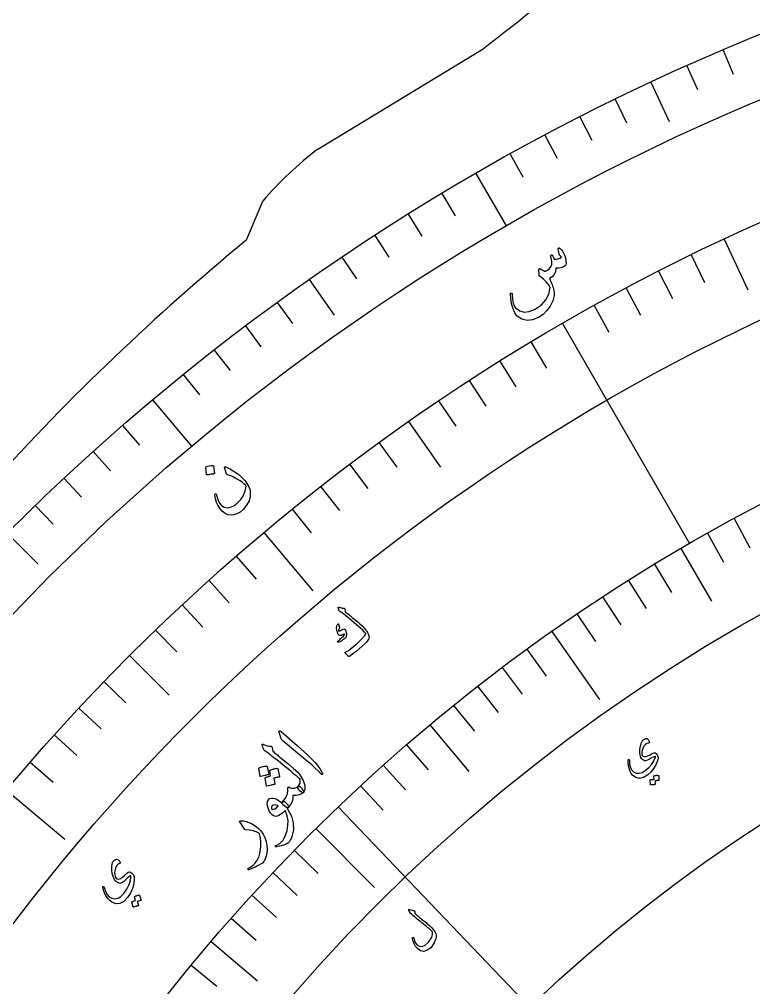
# Model space of a CAD drawing. Header units: millimetres. Extents: x -88 to 88, y -88 to 103.
# Drawn here: x -60.51 to -32.53, y 43.66 to 80.56 of the extents above; entities that cross this region are included whole.
import ezdxf

# ---------------------------------------------------------------- set-up
doc = ezdxf.new("R2010")
doc.units = ezdxf.units.MM
for name, color, linetype in [('CUT_OUTER', 1, 'Continuous'), ('ENGRAVE', 7, 'Continuous'), ('ENGRAVE_FINE', 8, 'Continuous'), ('TEXT', 5, 'Continuous')]:
    doc.layers.add(name, color=color, linetype=linetype)

msp = doc.modelspace()

# ---------------------------------------------------------------- linework, layer by layer
at = {"layer": 'CUT_OUTER'}
for points in [[(-49.1323, 75.6152), (-42.84, 79.4397), (-42.8307, 79.4459)], [(-51.8435, 72.1806), (-51.2386, 73.6312), (-51.2369, 73.6348)]]:
    msp.add_lwpolyline(points, dxfattribs=at)
for centre, radius, start, end in [((-130.2865, 192.7084), 143.0976, 307.673554, 311.927499), ((-40.7529, 64.6016), 13.8389, 127.26494, 139.25149), ((5.5405, 2.2954), 90.4089, 129.42799, 137.942502), ((-51.982, 72.2383), 0.15, 313.41161, 337.36566)]:
    msp.add_arc(centre, radius, start, end, dxfattribs=at)
at = {"layer": 'ENGRAVE'}
for points in [[(-36.4466, 78.16), (-35.7493, 76.6646)], [(-43.12, 74.686), (-41.965, 72.6855)], [(-33.6573, 72.1784), (-32.7573, 70.2483)], [(-49.4652, 70.6437), (-48.5188, 69.2921)], [(-39.82, 68.9703), (-34.98, 60.5871)], [(-55.434, 66.0637), (-53.9492, 64.2941)], [(-45.6796, 65.2373), (-44.4581, 63.4928)], [(-60.9809, 60.9809), (-59.8142, 59.8142)], [(-51.1916, 61.0078), (-49.325, 58.7832)], [(-35.3092, 60.3959), (-34.1367, 58.3903)], [(-40.2278, 57.2375), (-38.4061, 54.6456)], [(-56.314, 56.314), (-54.8081, 54.8081)], [(-44.8722, 53.6739), (-43.3821, 51.8915)], [(-61.0078, 51.1916), (-58.7832, 49.325)], [(-48.3683, 50.5461), (-41.0674, 42.9165)], [(-49.2096, 49.7274), (-46.9813, 47.4756)], [(-53.2085, 45.4231), (-51.4416, 43.9147)]]:
    msp.add_lwpolyline(points, dxfattribs=at)
for radius in [86.24, 86.24, 83.93, 79.64, 79.64, 76.252, 69.96, 69.96, 66.264, 59.4, 59.4]:
    msp.add_circle((0, 0), radius, dxfattribs=at)
at = {"layer": 'ENGRAVE_FINE'}
for points in [[(-33.6967, 79.3843), (-33.3098, 78.473)], [(-35.077, 78.7842), (-34.6743, 77.8798)], [(-37.8051, 77.512), (-37.3711, 76.6222)], [(-39.1521, 76.8404), (-38.7027, 75.9583)], [(-40.4872, 76.1454), (-40.0225, 75.2713)], [(-41.81, 75.4272), (-41.33, 74.5613)], [(-44.4169, 73.9221), (-43.907, 73.0735)], [(-45.7002, 73.1357), (-45.1756, 72.2961)], [(-46.9697, 72.3269), (-46.4305, 71.4967)], [(-48.2248, 71.4962), (-47.6712, 70.6755)], [(-34.9119, 71.58), (-34.4027, 70.5359)], [(-36.1558, 70.9598), (-35.6284, 69.9248)], [(-37.3887, 70.3179), (-36.8434, 69.2923)], [(-50.6906, 69.7696), (-50.1087, 68.9687)], [(-38.6102, 69.6547), (-38.0471, 68.6388)], [(-51.9005, 68.8743), (-51.3047, 68.0837)], [(-41.0176, 68.2648), (-40.4194, 67.2691)], [(-53.0946, 67.958), (-52.4851, 67.1779)], [(-42.2028, 67.5386), (-41.5872, 66.5535)], [(-54.2726, 67.0211), (-53.6496, 66.2517)], [(-43.3751, 66.7917), (-42.7424, 65.8175)], [(-44.5341, 66.0246), (-43.8846, 65.0615)], [(-56.5785, 65.0862), (-55.929, 64.339)], [(-46.8112, 64.4301), (-46.1284, 63.4904)], [(-57.7058, 64.0888), (-57.0434, 63.3531)], [(-47.9285, 63.6033), (-47.2295, 62.6756)], [(-58.8155, 63.0719), (-58.1404, 62.3479)], [(-49.0313, 62.7572), (-48.3161, 61.8418)], [(-59.9073, 62.0359), (-59.2196, 61.3237)], [(-50.1191, 61.8919), (-49.3881, 60.9892)], [(-33.2728, 61.5412), (-32.6701, 60.4265)], [(-34.2956, 60.9771), (-33.6744, 59.8726)], [(-52.2485, 60.1051), (-51.4865, 59.2284)], [(-36.3132, 59.7976), (-35.6555, 58.7145)], [(-53.2896, 59.1841), (-52.5123, 58.3208)], [(-37.3074, 59.1825), (-36.6316, 58.1105)], [(-38.2913, 58.5506), (-37.5978, 57.4901)], [(-54.3143, 58.245), (-53.5221, 57.3955)], [(-39.2649, 57.9022), (-38.5537, 56.8534)], [(-55.3226, 57.2882), (-54.5157, 56.4526)], [(-41.1797, 56.5565), (-40.4338, 55.5321)], [(-42.1203, 55.8595), (-41.3574, 54.8477)], [(-57.2882, 55.3226), (-56.4526, 54.5157)], [(-43.0495, 55.1466), (-42.2697, 54.1477)], [(-58.245, 54.3143), (-57.3955, 53.5221)], [(-43.9669, 54.418), (-43.1705, 53.4323)], [(-59.1841, 53.2896), (-58.3208, 52.5123)], [(-45.7653, 52.9144), (-44.9364, 51.956)], [(-60.1051, 52.2485), (-59.2284, 51.4865)], [(-46.6459, 52.1399), (-45.8009, 51.1954)], [(-47.5136, 51.3504), (-46.653, 50.4203)], [(-50.0375, 48.8943), (-49.1311, 48.0087)], [(-50.8515, 48.0471), (-49.9304, 47.1768)], [(-51.6515, 47.186), (-50.716, 46.3313)], [(-52.4373, 46.3113), (-51.4875, 45.4724)], [(-53.965, 44.5216), (-52.9876, 43.7152)]]:
    msp.add_lwpolyline(points, dxfattribs=at)
at = {"layer": 'TEXT'}
for points in [[(-39.9859, 71.7993), (-39.9877, 71.8141), (-39.9863, 71.8263), (-39.9815, 71.8358), (-39.9734, 71.8426), (-39.9609, 71.8477), (-39.9486, 71.8491), (-39.9365, 71.8467), (-39.9246, 71.8406), (-39.8894, 71.8147), (-39.8541, 71.7779), (-39.8187, 71.7303), (-39.7833, 71.6718), (-39.7352, 71.5708), (-39.702, 71.4679), (-39.6835, 71.3631), (-39.6799, 71.2564), (-39.6833, 71.2283), (-39.6907, 71.204), (-39.7019, 71.1834), (-39.7171, 71.1665), (-39.7824, 71.1243), (-39.8619, 71.0955), (-39.9559, 71.0799), (-40.0641, 71.0776), (-40.08, 70.942), (-40.1265, 70.8314), (-40.2039, 70.7457), (-40.3121, 70.6848), (-40.2824, 70.6245), (-40.2555, 70.5656), (-40.2315, 70.5081), (-40.2102, 70.4519), (-40.1916, 70.3968), (-40.1754, 70.3423), (-40.1616, 70.2885), (-40.1502, 70.2354), (-40.1369, 70.1354), (-40.1388, 70.0349), (-40.1557, 69.9341), (-40.1875, 69.8328), (-40.284, 69.6349), (-40.4073, 69.4632), (-40.5576, 69.3175), (-40.7351, 69.1977), (-40.9592, 69.1039), (-41.1672, 69.0813), (-41.3595, 69.1301), (-41.5363, 69.2505), (-41.5827, 69.3042), (-41.6269, 69.3741), (-41.6689, 69.4601), (-41.7086, 69.5623), (-41.7439, 69.6793), (-41.771, 69.8066), (-41.7899, 69.9444), (-41.8005, 70.0927), (-41.8002, 70.1026), (-41.7976, 70.1111), (-41.7927, 70.1181), (-41.7857, 70.1237), (-41.7776, 70.1276), (-41.7697, 70.1296), (-41.762, 70.1295), (-41.7546, 70.1275), (-41.7473, 70.1223), (-41.7419, 70.1156), (-41.7384, 70.1073), (-41.7367, 70.0974), (-41.7192, 69.9022), (-41.6916, 69.7495), (-41.6542, 69.6392), (-41.6071, 69.5712), (-41.4455, 69.456), (-41.2704, 69.4065), (-41.0816, 69.4226), (-40.879, 69.5041), (-40.6282, 69.6735), (-40.446, 69.869), (-40.3321, 70.0912), (-40.2866, 70.3405), (-40.3505, 70.4509), (-40.4355, 70.5575), (-40.5417, 70.6601), (-40.6691, 70.7588), (-40.6833, 70.7681), (-40.6937, 70.7777), (-40.7001, 70.7877), (-40.7027, 70.7982), (-40.7056, 70.8375), (-40.708, 70.8744), (-40.71, 70.9091), (-40.7116, 70.9415), (-40.7126, 70.9713), (-40.7128, 70.9981), (-40.7123, 71.0219), (-40.7109, 71.0428), (-40.7088, 71.0524), (-40.7043, 71.0585), (-40.6972, 71.0609), (-40.6875, 71.0598), (-40.6819, 71.058), (-40.6737, 71.0549), (-40.6629, 71.0505), (-40.6496, 71.0449), (-40.6341, 71.0377), (-40.6166, 71.0289), (-40.5973, 71.0185), (-40.5762, 71.0063), (-40.5343, 70.9835), (-40.5014, 70.9685), (-40.4775, 70.9611), (-40.4625, 70.9613), (-40.3872, 70.9962), (-40.3222, 71.0494), (-40.2676, 71.1208), (-40.2232, 71.2105), (-40.2154, 71.2578), (-40.2196, 71.3257), (-40.2358, 71.4142), (-40.264, 71.5233), (-40.2666, 71.5337), (-40.2664, 71.5438), (-40.2633, 71.5538), (-40.2573, 71.5635), (-40.2509, 71.5713), (-40.2436, 71.5767), (-40.2355, 71.5799), (-40.2266, 71.5808), (-40.2063, 71.5694), (-40.184, 71.5391), (-40.1597, 71.4898), (-40.1335, 71.4216), (-40.0581, 71.4188), (-39.9855, 71.4299), (-39.9156, 71.4548), (-39.8485, 71.4936), (-39.8607, 71.5135), (-39.8725, 71.5285), (-39.8839, 71.5387), (-39.8949, 71.5442), (-39.9066, 71.5486), (-39.9154, 71.5546), (-39.9214, 71.5622), (-39.9247, 71.5713)], [(-53.4125, 63.4886), (-53.412, 63.4942), (-53.4092, 63.4997), (-53.4041, 63.505), (-53.3968, 63.5101), (-53.3326, 63.5313), (-53.2676, 63.5459), (-53.2018, 63.5538), (-53.1353, 63.5551), (-53.1273, 63.5535), (-53.1216, 63.55), (-53.118, 63.5447), (-53.1165, 63.5377), (-53.0774, 63.2552), (-53.078, 63.2472), (-53.0827, 63.2415), (-53.0914, 63.2381), (-53.1041, 63.237), (-53.1151, 63.236), (-53.1322, 63.2341), (-53.1553, 63.2313), (-53.1845, 63.2276), (-53.22, 63.2226), (-53.2622, 63.2162), (-53.311, 63.2082), (-53.3666, 63.1988), (-53.3746, 63.1983), (-53.3801, 63.1999), (-53.3832, 63.2035), (-53.3838, 63.2092)], [(-52.6492, 63.5047), (-52.5943, 63.4806), (-52.5384, 63.4541), (-52.4817, 63.4252), (-52.4241, 63.3939), (-52.3657, 63.3597), (-52.3065, 63.322), (-52.2466, 63.2808), (-52.1859, 63.2361), (-52.1274, 63.1899), (-52.072, 63.1419), (-52.0198, 63.0921), (-51.9708, 63.0405), (-51.9248, 62.9869), (-51.8817, 62.9311), (-51.8414, 62.8732), (-51.8041, 62.8133), (-51.7692, 62.7467), (-51.7421, 62.681), (-51.7228, 62.616), (-51.7113, 62.5518), (-51.7126, 62.3827), (-51.7595, 62.2155), (-51.8518, 62.0497), (-51.9896, 61.8853), (-52.104, 61.7841), (-52.2194, 61.7134), (-52.336, 61.6731), (-52.4539, 61.6634), (-52.5665, 61.684), (-52.6718, 61.7305), (-52.7698, 61.8031), (-52.8606, 61.9017), (-52.939, 62.0213), (-52.9983, 62.1499), (-53.0384, 62.2875), (-53.0592, 62.4341), (-53.0589, 62.4532), (-53.0548, 62.4671), (-53.0469, 62.4759), (-53.0351, 62.4797), (-53.0206, 62.4789), (-53.0093, 62.4703), (-53.0012, 62.4537), (-52.9964, 62.4291), (-52.9544, 62.258), (-52.892, 62.1245), (-52.8094, 62.0287), (-52.7066, 61.9703), (-52.5927, 61.9502), (-52.4721, 61.9691), (-52.3447, 62.0269), (-52.2103, 62.1234), (-52.0701, 62.2666), (-51.9674, 62.4209), (-51.9021, 62.5865), (-51.8741, 62.7637), (-51.8747, 62.7686), (-51.8771, 62.7747), (-51.8813, 62.7817), (-51.8875, 62.7898), (-51.9418, 62.8483), (-52.0139, 62.909), (-52.1039, 62.972), (-52.2119, 63.0372), (-52.2682, 63.0683), (-52.3213, 63.0967), (-52.3711, 63.1224), (-52.4177, 63.1453), (-52.461, 63.1653), (-52.5011, 63.1819), (-52.538, 63.1953), (-52.5716, 63.2055), (-52.5885, 63.2113), (-52.6015, 63.2188), (-52.6107, 63.228), (-52.6161, 63.2388), (-52.6924, 63.4813), (-52.6942, 63.4976), (-52.6876, 63.507), (-52.6726, 63.5093), (-52.6492, 63.5047)], [(-48.3277, 58.1604), (-48.3031, 58.1504), (-48.2788, 58.1416), (-48.255, 58.1342), (-48.2315, 58.128), (-48.2082, 58.1233), (-48.1851, 58.12), (-48.1621, 58.1182), (-48.1393, 58.1178), (-48.1289, 58.1157), (-48.121, 58.1096), (-48.1156, 58.0997), (-48.1128, 58.0858), (-48.1017, 58.0099), (-48.1002, 58.0019), (-48.0985, 57.9955), (-48.0966, 57.9907), (-48.0946, 57.9874), (-47.9535, 57.8742), (-47.827, 57.771), (-47.715, 57.6778), (-47.6177, 57.5948), (-47.535, 57.522), (-47.4672, 57.4593), (-47.4143, 57.4069), (-47.3763, 57.3647), (-47.3081, 57.2821), (-47.2879, 57.2547), (-47.269, 57.2262), (-47.2512, 57.1965), (-47.2345, 57.1657), (-47.2192, 57.1336), (-47.2052, 57.1002), (-47.1926, 57.0655), (-47.1814, 57.0295), (-47.1988, 56.9478), (-47.2875, 56.8286), (-47.4469, 56.6715), (-47.6769, 56.4758), (-47.751, 56.4175), (-47.8211, 56.3652), (-47.8872, 56.3192), (-47.9492, 56.2793), (-47.9561, 56.2771), (-47.9625, 56.2773), (-47.9683, 56.2797), (-47.9736, 56.2844), (-47.9968, 56.3086), (-48.0177, 56.3307), (-48.0364, 56.3509), (-48.0529, 56.369), (-48.0672, 56.3853), (-48.0796, 56.4), (-48.0902, 56.4131), (-48.0988, 56.4246), (-48.1033, 56.4314), (-48.1041, 56.4366), (-48.1011, 56.4405), (-48.0943, 56.4428), (-48.0455, 56.4641), (-47.9881, 56.498), (-47.9221, 56.5445), (-47.8475, 56.6036), (-47.6303, 56.7866), (-47.4684, 56.9396), (-47.3623, 57.0629), (-47.3121, 57.1568), (-47.3547, 57.208), (-47.4422, 57.2925), (-47.5748, 57.4102), (-47.7525, 57.5612), (-47.9321, 57.7109), (-48.0686, 57.8236), (-48.162, 57.8993), (-48.2121, 57.9381), (-48.2263, 57.9484), (-48.2395, 57.958), (-48.2518, 57.9669), (-48.2632, 57.9752), (-48.2736, 57.9827), (-48.2829, 57.9893), (-48.2912, 57.9951), (-48.2983, 58), (-48.3129, 58.0115), (-48.3244, 58.0245), (-48.3329, 58.0389), (-48.3382, 58.0549), (-48.3589, 58.1458), (-48.3598, 58.1523), (-48.3593, 58.1576), (-48.3573, 58.1615), (-48.3539, 58.1641), (-48.348, 58.1653), (-48.3417, 58.1651), (-48.3349, 58.1634), (-48.3277, 58.1604)], [(-48.378, 57.5257), (-48.3745, 57.528), (-48.3707, 57.529), (-48.3666, 57.5289), (-48.3622, 57.5276), (-48.3594, 57.5255), (-48.3568, 57.5228), (-48.3545, 57.5196), (-48.3524, 57.5158), (-48.3133, 57.3973), (-48.3101, 57.3847), (-48.3088, 57.374), (-48.3095, 57.3652), (-48.3122, 57.3583), (-48.3283, 57.3345), (-48.3398, 57.3115), (-48.3464, 57.2892), (-48.3483, 57.2678), (-48.3455, 57.2598), (-48.3369, 57.256), (-48.3225, 57.2563), (-48.3022, 57.2609), (-48.29, 57.2656), (-48.2777, 57.2708), (-48.2653, 57.2765), (-48.2527, 57.2826), (-48.2399, 57.2893), (-48.2267, 57.2966), (-48.2132, 57.3046), (-48.1994, 57.3133), (-48.1417, 57.3315), (-48.0975, 57.3067), (-48.0668, 57.2389), (-48.0494, 57.1281), (-48.0493, 57.0909), (-48.0527, 57.0588), (-48.0599, 57.0319), (-48.0706, 57.0102), (-48.086, 56.9906), (-48.1104, 56.9673), (-48.1439, 56.9402), (-48.1864, 56.9094), (-48.2085, 56.8941), (-48.2301, 56.8804), (-48.2511, 56.8681), (-48.2716, 56.8573), (-48.2914, 56.8477), (-48.3101, 56.839), (-48.3277, 56.8311), (-48.3443, 56.8242), (-48.3562, 56.8218), (-48.3662, 56.822), (-48.3746, 56.8248), (-48.3811, 56.8302), (-48.3856, 56.8376), (-48.3865, 56.845), (-48.3837, 56.8522), (-48.3771, 56.8594), (-48.3551, 56.8808), (-48.3298, 56.9046), (-48.3012, 56.9309), (-48.2692, 56.9596), (-48.2096, 57.0132), (-48.1648, 57.0572), (-48.1351, 57.0918), (-48.1203, 57.1169), (-48.1193, 57.1212), (-48.12, 57.125), (-48.1225, 57.1285), (-48.1268, 57.1314), (-48.1303, 57.1326), (-48.1349, 57.1325), (-48.1406, 57.1311), (-48.1473, 57.1285), (-48.2059, 57.0991), (-48.2312, 57.0877), (-48.255, 57.0805), (-48.2772, 57.0775), (-48.2979, 57.0785), (-48.3185, 57.083), (-48.3353, 57.0913), (-48.3486, 57.1033), (-48.3582, 57.1191), (-48.4073, 57.2394), (-48.427, 57.3473), (-48.4172, 57.4427), (-48.378, 57.5257)], [(-50.6033, 53.3489), (-50.6224, 53.417), (-50.6182, 53.4512), (-50.5908, 53.4516), (-50.5403, 53.418), (-49.9144, 52.8708), (-49.5319, 52.5333), (-49.246, 52.2451), (-49.0562, 52.0067), (-48.9623, 51.8184), (-48.959, 51.7988), (-48.9601, 51.7856), (-48.9655, 51.7788), (-48.9751, 51.7784), (-48.9862, 51.7815), (-48.9981, 51.788), (-49.0108, 51.7978), (-49.0243, 51.8109), (-49.1249, 51.9171), (-49.2365, 52.0252), (-49.359, 52.1351), (-49.4926, 52.2467), (-49.5269, 52.2765), (-49.6205, 52.3559), (-49.7735, 52.4849), (-49.986, 52.6634), (-50.4618, 53.0547), (-50.4855, 53.0771), (-50.5049, 53.1), (-50.52, 53.1235), (-50.531, 53.1475)], [(-36.5318, 52.9807), (-36.5972, 52.9617), (-36.6569, 52.9214), (-36.711, 52.8599), (-36.7593, 52.7771), (-36.7825, 52.714), (-36.7938, 52.65), (-36.7933, 52.5852), (-36.7809, 52.5196), (-36.7761, 52.5081), (-36.7691, 52.4976), (-36.7597, 52.4881), (-36.748, 52.4796), (-36.6978, 52.4629), (-36.6362, 52.4668), (-36.5631, 52.4915), (-36.4784, 52.5367), (-36.3954, 52.5821), (-36.3288, 52.6059), (-36.2787, 52.6083), (-36.2452, 52.5894), (-36.2025, 52.5307), (-36.1776, 52.4695), (-36.1703, 52.4057), (-36.1806, 52.3394), (-36.2436, 52.1729), (-36.3291, 52.0227), (-36.4371, 51.8887), (-36.5679, 51.7706), (-36.7314, 51.6711), (-36.8816, 51.6355), (-37.0186, 51.6639), (-37.1426, 51.7566), (-37.192, 51.8208), (-37.2339, 51.899), (-37.268, 51.9912), (-37.2945, 52.0975), (-37.2995, 52.1288), (-37.3037, 52.1594), (-37.3069, 52.1894), (-37.3092, 52.2189), (-37.3107, 52.248), (-37.3112, 52.2768), (-37.3107, 52.3053), (-37.3093, 52.3336), (-37.3069, 52.3466), (-37.3022, 52.3546), (-37.2951, 52.3575), (-37.2856, 52.3554), (-37.2775, 52.3502), (-37.2716, 52.3434), (-37.2679, 52.335), (-37.2665, 52.3251), (-37.2566, 52.1704), (-37.2269, 52.0457), (-37.1776, 51.9509), (-37.1089, 51.8858), (-37.0048, 51.8399), (-36.8955, 51.833), (-36.7808, 51.8651), (-36.6607, 51.9361), (-36.5232, 52.0504), (-36.4128, 52.1727), (-36.3295, 52.3032), (-36.2732, 52.442), (-36.271, 52.452), (-36.2726, 52.4594), (-36.2781, 52.464), (-36.2874, 52.466), (-36.3166, 52.4616), (-36.3607, 52.4443), (-36.4197, 52.4142), (-36.4935, 52.3713), (-36.5707, 52.3305), (-36.6364, 52.3091), (-36.6908, 52.3071), (-36.7337, 52.3246), (-36.7696, 52.3554), (-36.7998, 52.3929), (-36.8245, 52.437), (-36.8435, 52.4879), (-36.8665, 52.5978), (-36.8705, 52.711), (-36.8555, 52.8273), (-36.8215, 52.9468), (-36.8111, 52.9767), (-36.7999, 53.0042), (-36.7879, 53.0291), (-36.7751, 53.0516), (-36.7616, 53.0717), (-36.7477, 53.0894), (-36.7333, 53.1046), (-36.7185, 53.1174), (-36.6517, 53.1549), (-36.5944, 53.1541), (-36.5466, 53.1151), (-36.5083, 53.0379), (-36.5029, 53.0137), (-36.505, 52.9961), (-36.5146, 52.9851), (-36.5318, 52.9807)], [(-51.198, 52.7314), (-51.2196, 52.7872), (-51.2371, 52.8312), (-51.2502, 52.8634), (-51.2592, 52.8839), (-51.2641, 52.8976), (-51.2651, 52.9099), (-51.2622, 52.9206), (-51.2555, 52.9298), (-51.2448, 52.9371), (-51.2328, 52.94), (-51.2194, 52.9382), (-51.2046, 52.932), (-51.1336, 52.8999), (-51.0636, 52.8769), (-50.9946, 52.8628), (-50.9265, 52.8577), (-50.9061, 52.8549), (-50.8907, 52.8442), (-50.8803, 52.8257), (-50.8751, 52.7994), (-50.8569, 52.6715), (-50.8206, 52.6413), (-50.7849, 52.6118), (-50.7498, 52.5828), (-50.7154, 52.5545), (-50.6814, 52.5268), (-50.6481, 52.4997), (-50.6154, 52.4732), (-50.5833, 52.4472), (-50.2862, 52.207), (-50.0599, 52.0133), (-49.9043, 51.8665), (-49.8192, 51.7668), (-49.7002, 51.5516), (-49.6379, 51.3679), (-49.6323, 51.2156), (-49.6833, 51.0945), (-49.6857, 51.0922), (-49.6881, 51.0898), (-49.6905, 51.0875), (-49.6929, 51.0852), (-49.7205, 51.0849), (-49.7599, 51.1072), (-49.8114, 51.1519), (-49.8749, 51.2192), (-49.8965, 51.2459), (-49.9071, 51.2703), (-49.9067, 51.2925), (-49.8953, 51.3125), (-49.846, 51.3842), (-49.8165, 51.4559), (-49.807, 51.5278), (-49.8173, 51.5997), (-49.8685, 51.6486), (-49.9281, 51.7028), (-49.9961, 51.7625), (-50.0726, 51.8275), (-50.157, 51.8977), (-50.249, 51.9729), (-50.3486, 52.0531), (-50.4558, 52.1383), (-50.5604, 52.2227), (-50.6547, 52.2983), (-50.7387, 52.3651), (-50.8125, 52.423), (-50.8756, 52.4724), (-50.9278, 52.5135), (-50.969, 52.5465), (-50.9993, 52.5712), (-51.1581, 52.6854), (-51.1721, 52.6983), (-51.1834, 52.7102), (-51.1921, 52.7213), (-51.198, 52.7314)], [(-51.3862, 52.008), (-51.3861, 52.0141), (-51.3836, 52.0201), (-51.3787, 52.0261), (-51.3714, 52.0322), (-51.3386, 52.0471), (-51.3056, 52.0603), (-51.2726, 52.0718), (-51.2394, 52.0817), (-51.2058, 52.0899), (-51.1714, 52.0964), (-51.1363, 52.1012), (-51.1006, 52.1044), (-51.0899, 52.1033), (-51.082, 52.1001), (-51.0768, 52.0948), (-51.0744, 52.0875), (-51.0116, 51.7892), (-51.0126, 51.7817), (-51.0177, 51.776), (-51.0271, 51.7722), (-51.0406, 51.7701), (-51.0522, 51.7681), (-51.0701, 51.7647), (-51.0944, 51.7598), (-51.1249, 51.7533), (-51.1621, 51.7451), (-51.2063, 51.7347), (-51.2573, 51.7221), (-51.3153, 51.7074), (-51.3238, 51.7062), (-51.3298, 51.7074), (-51.3333, 51.711), (-51.3345, 51.717)], [(-50.9712, 51.9237), (-50.9711, 51.9297), (-50.9686, 51.9357), (-50.9637, 51.9417), (-50.9564, 51.9476), (-50.9237, 51.9623), (-50.8908, 51.9753), (-50.8578, 51.9866), (-50.8247, 51.9963), (-50.7911, 52.0043), (-50.7569, 52.0106), (-50.7219, 52.0152), (-50.6862, 52.0181), (-50.6775, 52.0169), (-50.6707, 52.0132), (-50.6657, 52.0072), (-50.6625, 51.9987), (-50.6001, 51.7009), (-50.6009, 51.6953), (-50.6056, 51.6907), (-50.6142, 51.6871), (-50.6267, 51.6843), (-50.635, 51.6826), (-50.648, 51.68), (-50.6657, 51.6763), (-50.688, 51.6715), (-50.7148, 51.6656), (-50.746, 51.6584), (-50.7815, 51.6498), (-50.8214, 51.6399), (-50.7734, 51.4216), (-50.7743, 51.4141), (-50.7795, 51.4085), (-50.7888, 51.4046), (-50.8023, 51.4025), (-50.8138, 51.4006), (-50.8317, 51.3972), (-50.8558, 51.3924), (-50.8862, 51.386), (-50.9233, 51.3778), (-50.9672, 51.3675), (-51.0181, 51.3551), (-51.0759, 51.3406), (-51.0832, 51.3404), (-51.0885, 51.3423), (-51.0916, 51.3464), (-51.0926, 51.3525), (-51.1454, 51.6428), (-51.1453, 51.6488), (-51.1429, 51.6548), (-51.138, 51.6608), (-51.1307, 51.6669), (-51.1076, 51.6774), (-51.0843, 51.6873), (-51.0606, 51.6965), (-51.0366, 51.7052), (-51.0124, 51.713), (-50.9878, 51.7195), (-50.963, 51.7249), (-50.9379, 51.729)], [(-36.3309, 51.7236), (-36.3304, 51.727), (-36.3284, 51.7302), (-36.3251, 51.7332), (-36.3204, 51.7358), (-36.3004, 51.7409), (-36.2805, 51.745), (-36.2607, 51.7482), (-36.2409, 51.7503), (-36.2211, 51.7515), (-36.2009, 51.7516), (-36.1805, 51.7507), (-36.1599, 51.7488), (-36.155, 51.7472), (-36.1514, 51.7444), (-36.1491, 51.7404), (-36.148, 51.7353), (-36.1382, 51.5578), (-36.1392, 51.5547), (-36.1423, 51.5525), (-36.1475, 51.5513), (-36.1549, 51.551), (-36.1605, 51.5515), (-36.1691, 51.5517), (-36.1806, 51.5514), (-36.1952, 51.5506), (-36.2128, 51.5495), (-36.2339, 51.548), (-36.2582, 51.5462), (-36.2859, 51.5439), (-36.2789, 51.4054), (-36.2796, 51.4005), (-36.2827, 51.3973), (-36.2882, 51.3957), (-36.296, 51.3958), (-36.3028, 51.3959), (-36.3133, 51.3958), (-36.3275, 51.3954), (-36.3455, 51.3949), (-36.3674, 51.394), (-36.3934, 51.3926), (-36.4236, 51.3907), (-36.4579, 51.3883), (-36.4621, 51.3889), (-36.465, 51.3906), (-36.4664, 51.3932), (-36.4664, 51.3969), (-36.4721, 51.5706), (-36.4716, 51.574), (-36.4696, 51.5772), (-36.4663, 51.5802), (-36.4616, 51.5829), (-36.4451, 51.5879), (-36.4285, 51.592), (-36.4118, 51.595), (-36.395, 51.5971), (-36.3782, 51.5982), (-36.3614, 51.5986), (-36.3447, 51.5982), (-36.328, 51.5969)], [(-49.8953, 51.3125), (-49.8701, 51.3249), (-49.8498, 51.332), (-49.8343, 51.3338), (-49.8236, 51.3303), (-49.8112, 51.3212), (-49.7976, 51.3084), (-49.783, 51.2921), (-49.7671, 51.2721), (-49.7197, 51.2049), (-49.6899, 51.1529), (-49.6778, 51.1161), (-49.6833, 51.0945), (-49.7571, 51.0406), (-49.8488, 51.0051), (-49.9586, 50.9878), (-50.0864, 50.9887), (-50.0901, 50.8693), (-50.1213, 50.7517), (-50.1799, 50.6358), (-50.2658, 50.5216), (-50.2789, 50.513), (-50.2944, 50.511), (-50.3122, 50.5156), (-50.3324, 50.5267), (-50.4516, 50.6083), (-50.4649, 50.6174), (-50.476, 50.6304), (-50.4851, 50.6473), (-50.4922, 50.668), (-50.495, 50.6867), (-50.494, 50.7044), (-50.4891, 50.7212), (-50.4803, 50.7371), (-50.3776, 50.8747), (-50.3103, 51.0053), (-50.2785, 51.1291), (-50.2824, 51.246), (-50.284, 51.261), (-50.2821, 51.2747), (-50.2766, 51.2871), (-50.2676, 51.2984), (-50.2568, 51.3063), (-50.246, 51.3089), (-50.2353, 51.3061), (-50.2246, 51.2979), (-50.2154, 51.2892), (-50.2069, 51.2822), (-50.1989, 51.277), (-50.1914, 51.2737), (-50.1032, 51.2645), (-50.0245, 51.2679), (-49.9552, 51.2839), (-49.8953, 51.3125)], [(-50.2871, 50.448), (-50.1461, 50.1959), (-50.0738, 49.9387), (-50.0699, 49.6765), (-50.134, 49.409), (-50.1467, 49.3755), (-50.1602, 49.3432), (-50.1745, 49.3123), (-50.1895, 49.2827), (-50.2052, 49.2548), (-50.2217, 49.2288), (-50.239, 49.2046), (-50.2571, 49.1824), (-50.3141, 49.1389), (-50.407, 49.0978), (-50.5356, 49.0591), (-50.7001, 49.0225), (-50.7202, 49.0209), (-50.7356, 49.0234), (-50.7464, 49.0302), (-50.7526, 49.041), (-50.7539, 49.0532), (-50.7497, 49.0636), (-50.7401, 49.0722), (-50.7252, 49.0791), (-50.5885, 49.1506), (-50.4741, 49.2685), (-50.3816, 49.4327), (-50.3106, 49.6437), (-50.2758, 49.8395), (-50.2744, 50.0293), (-50.3066, 50.2133), (-50.3724, 50.3914), (-50.3772, 50.3953), (-50.382, 50.3974), (-50.3867, 50.3977), (-50.3915, 50.3962), (-50.4778, 50.3194), (-50.5566, 50.2594), (-50.6281, 50.2161), (-50.6922, 50.1898), (-50.7567, 50.184), (-50.8197, 50.2026), (-50.8811, 50.2456), (-50.941, 50.313), (-50.9481, 50.3227), (-50.9551, 50.3329), (-50.962, 50.3435), (-50.9687, 50.3546), (-50.9754, 50.3663), (-50.9823, 50.3787), (-50.9894, 50.3918), (-50.9965, 50.4057), (-51.0373, 50.5017), (-51.0603, 50.5922), (-51.0656, 50.6772), (-51.0531, 50.7565), (-51.0244, 50.8219), (-50.9809, 50.8649), (-50.9228, 50.8854), (-50.8501, 50.8835), (-50.7672, 50.8624), (-50.6836, 50.8254), (-50.599, 50.7726), (-50.5136, 50.7039), (-50.509, 50.7086), (-50.5047, 50.7134), (-50.5007, 50.7181), (-50.497, 50.7229), (-50.4932, 50.7276), (-50.4892, 50.7324), (-50.4849, 50.7371), (-50.4803, 50.7418), (-50.4607, 50.7544), (-50.438, 50.7565), (-50.4119, 50.7482), (-50.3826, 50.7294), (-50.354, 50.7051), (-50.3278, 50.6778), (-50.304, 50.6476), (-50.2826, 50.6145), (-50.2662, 50.5828), (-50.2576, 50.5572), (-50.2566, 50.5375), (-50.2635, 50.5239), (-50.3085, 50.479), (-50.3045, 50.4744), (-50.2996, 50.4677), (-50.2938, 50.4589), (-50.2871, 50.448)], [(-50.6684, 50.6018), (-50.7372, 50.6205), (-50.7955, 50.6239), (-50.8433, 50.6121), (-50.8806, 50.585), (-50.8947, 50.5607), (-50.9037, 50.5355), (-50.9076, 50.5094), (-50.9064, 50.4824), (-50.903, 50.4708), (-50.8955, 50.4622), (-50.8839, 50.4565), (-50.8681, 50.4539), (-50.8219, 50.4569), (-50.7716, 50.4779), (-50.7173, 50.5166), (-50.6588, 50.5732), (-50.654, 50.5803), (-50.6541, 50.5875), (-50.6589, 50.5946), (-50.6684, 50.6018)], [(-52.1143, 49.9841), (-52.1174, 49.9897), (-52.1193, 49.9947), (-52.12, 49.9992), (-52.1194, 50.0031), (-52.1134, 50.0106), (-52.1023, 50.0161), (-52.0861, 50.0196), (-52.0647, 50.0211), (-51.969, 50.0149), (-51.871, 49.9946), (-51.7708, 49.9602), (-51.6682, 49.9117), (-51.5654, 49.8516), (-51.4714, 49.7847), (-51.3863, 49.7112), (-51.31, 49.6309), (-51.226, 49.5083), (-51.1594, 49.376), (-51.1102, 49.2342), (-51.0784, 49.0827), (-51.0667, 48.9275), (-51.0806, 48.7765), (-51.1199, 48.6296), (-51.1848, 48.4867), (-51.2059, 48.4519), (-51.2315, 48.4214), (-51.2617, 48.3953), (-51.2965, 48.3735), (-51.3831, 48.3291), (-51.4618, 48.2895), (-51.5328, 48.2547), (-51.5959, 48.2248), (-51.6511, 48.1999), (-51.6983, 48.1801), (-51.7373, 48.1656), (-51.7683, 48.1563), (-51.776, 48.1555), (-51.7825, 48.1559), (-51.788, 48.1575), (-51.7922, 48.1604), (-51.7966, 48.1653), (-51.7998, 48.1708), (-51.8019, 48.177), (-51.8028, 48.1838), (-51.8019, 48.1906), (-51.7986, 48.1969), (-51.7929, 48.2027), (-51.7848, 48.208), (-51.7347, 48.2391), (-51.6882, 48.2701), (-51.6455, 48.3012), (-51.6064, 48.3323), (-51.5707, 48.3638), (-51.5381, 48.3958), (-51.5087, 48.4286), (-51.4823, 48.4619), (-51.4584, 48.4974), (-51.436, 48.5364), (-51.4152, 48.5789), (-51.3959, 48.6249), (-51.3784, 48.6745), (-51.3628, 48.728), (-51.349, 48.7853), (-51.337, 48.8464), (-51.3131, 49.0276), (-51.31, 49.1999), (-51.328, 49.3635), (-51.3671, 49.5183), (-51.3713, 49.5298), (-51.3784, 49.5407), (-51.3884, 49.551), (-51.4014, 49.5606), (-51.4941, 49.601), (-51.6085, 49.6341), (-51.7446, 49.6598), (-51.9024, 49.6779), (-51.9111, 49.6804), (-51.918, 49.6835), (-51.9232, 49.6873), (-51.9266, 49.6917)], [(-56.6908, 48.3963), (-56.7549, 48.3577), (-56.807, 48.298), (-56.847, 48.2172), (-56.8749, 48.1156), (-56.8817, 48.0419), (-56.8757, 47.9707), (-56.8567, 47.902), (-56.825, 47.8358), (-56.8167, 47.8249), (-56.8062, 47.8157), (-56.7935, 47.8083), (-56.7787, 47.8026), (-56.7206, 47.799), (-56.6563, 47.8206), (-56.5855, 47.8675), (-56.5083, 47.9396), (-56.4329, 48.0114), (-56.3688, 48.0556), (-56.3163, 48.0723), (-56.2753, 48.0616), (-56.2133, 48.0114), (-56.1694, 47.9534), (-56.1436, 47.8876), (-56.1359, 47.8142), (-56.1557, 47.6194), (-56.2041, 47.4354), (-56.2811, 47.2623), (-56.3868, 47.0997), (-56.5326, 46.9477), (-56.6822, 46.8674), (-56.836, 46.8588), (-56.994, 46.9223), (-57.0646, 46.9766), (-57.1312, 47.0479), (-57.1936, 47.1363), (-57.2517, 47.2419), (-57.2659, 47.2737), (-57.2789, 47.3051), (-57.2908, 47.3361), (-57.3017, 47.3668), (-57.3114, 47.3972), (-57.32, 47.4277), (-57.3276, 47.4582), (-57.3341, 47.4887), (-57.3352, 47.5032), (-57.3325, 47.513), (-57.3257, 47.5181), (-57.3151, 47.5185), (-57.305, 47.5153), (-57.2968, 47.5097), (-57.2905, 47.5019), (-57.2862, 47.4917), (-57.232, 47.3301), (-57.1652, 47.2059), (-57.086, 47.119), (-56.9946, 47.0692), (-56.871, 47.0498), (-56.7528, 47.0734), (-56.6399, 47.14), (-56.5323, 47.2495), (-56.4183, 47.4099), (-56.3355, 47.5712), (-56.2838, 47.7335), (-56.2634, 47.8971), (-56.2638, 47.9084), (-56.2676, 47.9157), (-56.2748, 47.9191), (-56.2852, 47.9186), (-56.315, 47.9056), (-56.357, 47.8747), (-56.4112, 47.826), (-56.4776, 47.7595), (-56.5481, 47.6943), (-56.6119, 47.6529), (-56.6691, 47.6354), (-56.7197, 47.6418), (-56.7665, 47.6644), (-56.8093, 47.6957), (-56.848, 47.7357), (-56.8826, 47.7843), (-56.9381, 47.8947), (-56.9744, 48.0139), (-56.9914, 48.1418), (-56.9891, 48.2784), (-56.9866, 48.3131), (-56.9824, 48.3454), (-56.9767, 48.3754), (-56.9695, 48.4029), (-56.9608, 48.4281), (-56.951, 48.4508), (-56.9401, 48.471), (-56.9279, 48.4889), (-56.8676, 48.5476), (-56.8065, 48.563), (-56.7446, 48.535), (-56.682, 48.4638), (-56.6694, 48.4397), (-56.6667, 48.4204), (-56.6738, 48.406), (-56.6908, 48.3963)], [(-56.1215, 47.1169), (-56.1219, 47.1207), (-56.1207, 47.1246), (-56.118, 47.1287), (-56.1138, 47.1329), (-56.094, 47.144), (-56.074, 47.154), (-56.0538, 47.1629), (-56.0333, 47.1708), (-56.0126, 47.1777), (-55.9912, 47.1836), (-55.9693, 47.1884), (-55.9467, 47.1922), (-55.9411, 47.1919), (-55.9365, 47.1899), (-55.9329, 47.1863), (-55.9303, 47.1812), (-55.8697, 46.9952), (-55.8699, 46.9916), (-55.8726, 46.9885), (-55.8778, 46.9857), (-55.8855, 46.9832), (-55.8916, 46.9822), (-55.9008, 46.9799), (-55.913, 46.9763), (-55.9283, 46.9715), (-55.9468, 46.9652), (-55.9687, 46.9577), (-55.9941, 46.9488), (-56.0229, 46.9386), (-55.9763, 46.7933), (-55.9757, 46.7878), (-55.9781, 46.7835), (-55.9834, 46.7803), (-55.9918, 46.7782), (-55.999, 46.7764), (-56.0101, 46.7733), (-56.0252, 46.7689), (-56.0442, 46.7632), (-56.0672, 46.756), (-56.0945, 46.7472), (-56.1261, 46.7366), (-56.1619, 46.7243), (-56.1666, 46.7238), (-56.17, 46.7248), (-56.1723, 46.7272), (-56.1734, 46.7311), (-56.2285, 46.9142), (-56.2288, 46.918), (-56.2277, 46.9219), (-56.225, 46.926), (-56.2208, 46.9302), (-56.2047, 46.9403), (-56.1882, 46.9493), (-56.1713, 46.9572), (-56.154, 46.9642), (-56.1364, 46.9702), (-56.1186, 46.9753), (-56.1007, 46.9796), (-56.0826, 46.983)], [(-45.6716, 46.6163), (-45.6734, 46.6231), (-45.6731, 46.6294), (-45.671, 46.6351), (-45.6669, 46.6403), (-45.6614, 46.6441), (-45.6551, 46.6456), (-45.648, 46.6448), (-45.64, 46.6417), (-45.5946, 46.6223), (-45.5528, 46.6081), (-45.5143, 46.5993), (-45.4794, 46.5958), (-45.4678, 46.5935), (-45.4587, 46.5869), (-45.4519, 46.5758), (-45.4475, 46.5603), (-45.4462, 46.552), (-45.445, 46.544), (-45.4437, 46.5364), (-45.4424, 46.5291), (-45.4412, 46.5223), (-45.4402, 46.516), (-45.4393, 46.5103), (-45.4386, 46.5051), (-45.437, 46.4959), (-45.4333, 46.4866), (-45.4275, 46.4774), (-45.4195, 46.4682), (-45.3938, 46.4453), (-45.3654, 46.4207), (-45.3342, 46.3944), (-45.3004, 46.3665), (-45.264, 46.3367), (-45.225, 46.3051), (-45.1835, 46.2715), (-45.1395, 46.2361), (-45.095, 46.2014), (-45.0535, 46.1684), (-45.0149, 46.1372), (-44.9794, 46.1078), (-44.9466, 46.0802), (-44.9164, 46.0544), (-44.8889, 46.0303), (-44.864, 46.008), (-44.7932, 45.9392), (-44.7336, 45.8666), (-44.6854, 45.7903), (-44.6483, 45.7104), (-44.6346, 45.6555), (-44.6346, 45.5924), (-44.6483, 45.5211), (-44.6756, 45.4416), (-44.7117, 45.3623), (-44.7507, 45.293), (-44.7925, 45.2336), (-44.8372, 45.1842), (-44.9716, 45.083), (-45.1009, 45.0434), (-45.2251, 45.0655), (-45.3445, 45.1495), (-45.4143, 45.2313), (-45.4688, 45.3252), (-45.508, 45.4314), (-45.5317, 45.5498), (-45.5322, 45.5576), (-45.5309, 45.5639), (-45.5279, 45.5689), (-45.5232, 45.5724), (-45.5171, 45.5751), (-45.5115, 45.5763), (-45.5065, 45.5758), (-45.5021, 45.5738), (-45.4963, 45.5699), (-45.4919, 45.565), (-45.4886, 45.5593), (-45.4866, 45.5527), (-45.4562, 45.4576), (-45.4249, 45.3819), (-45.3929, 45.3255), (-45.3602, 45.2885), (-45.2617, 45.2369), (-45.1588, 45.2349), (-45.0513, 45.2825), (-44.9392, 45.3797), (-44.8545, 45.4838), (-44.7973, 45.5874), (-44.7676, 45.6905), (-44.7653, 45.7933), (-44.7907, 45.817), (-44.821, 45.8441), (-44.8561, 45.8747), (-44.8961, 45.9086), (-44.9412, 45.9459), (-44.9915, 45.9865), (-45.0471, 46.0306), (-45.1079, 46.078), (-45.1701, 46.1275), (-45.231, 46.1765), (-45.2907, 46.225), (-45.3492, 46.2728), (-45.4064, 46.3202), (-45.4622, 46.3673), (-45.5166, 46.414), (-45.5696, 46.4603), (-45.6227, 46.5028), (-45.6278, 46.5086), (-45.632, 46.5145), (-45.6354, 46.5207), (-45.6378, 46.5269)]]:
    msp.add_lwpolyline(points, close=True, dxfattribs=at)

doc.saveas('drawing.dxf')
